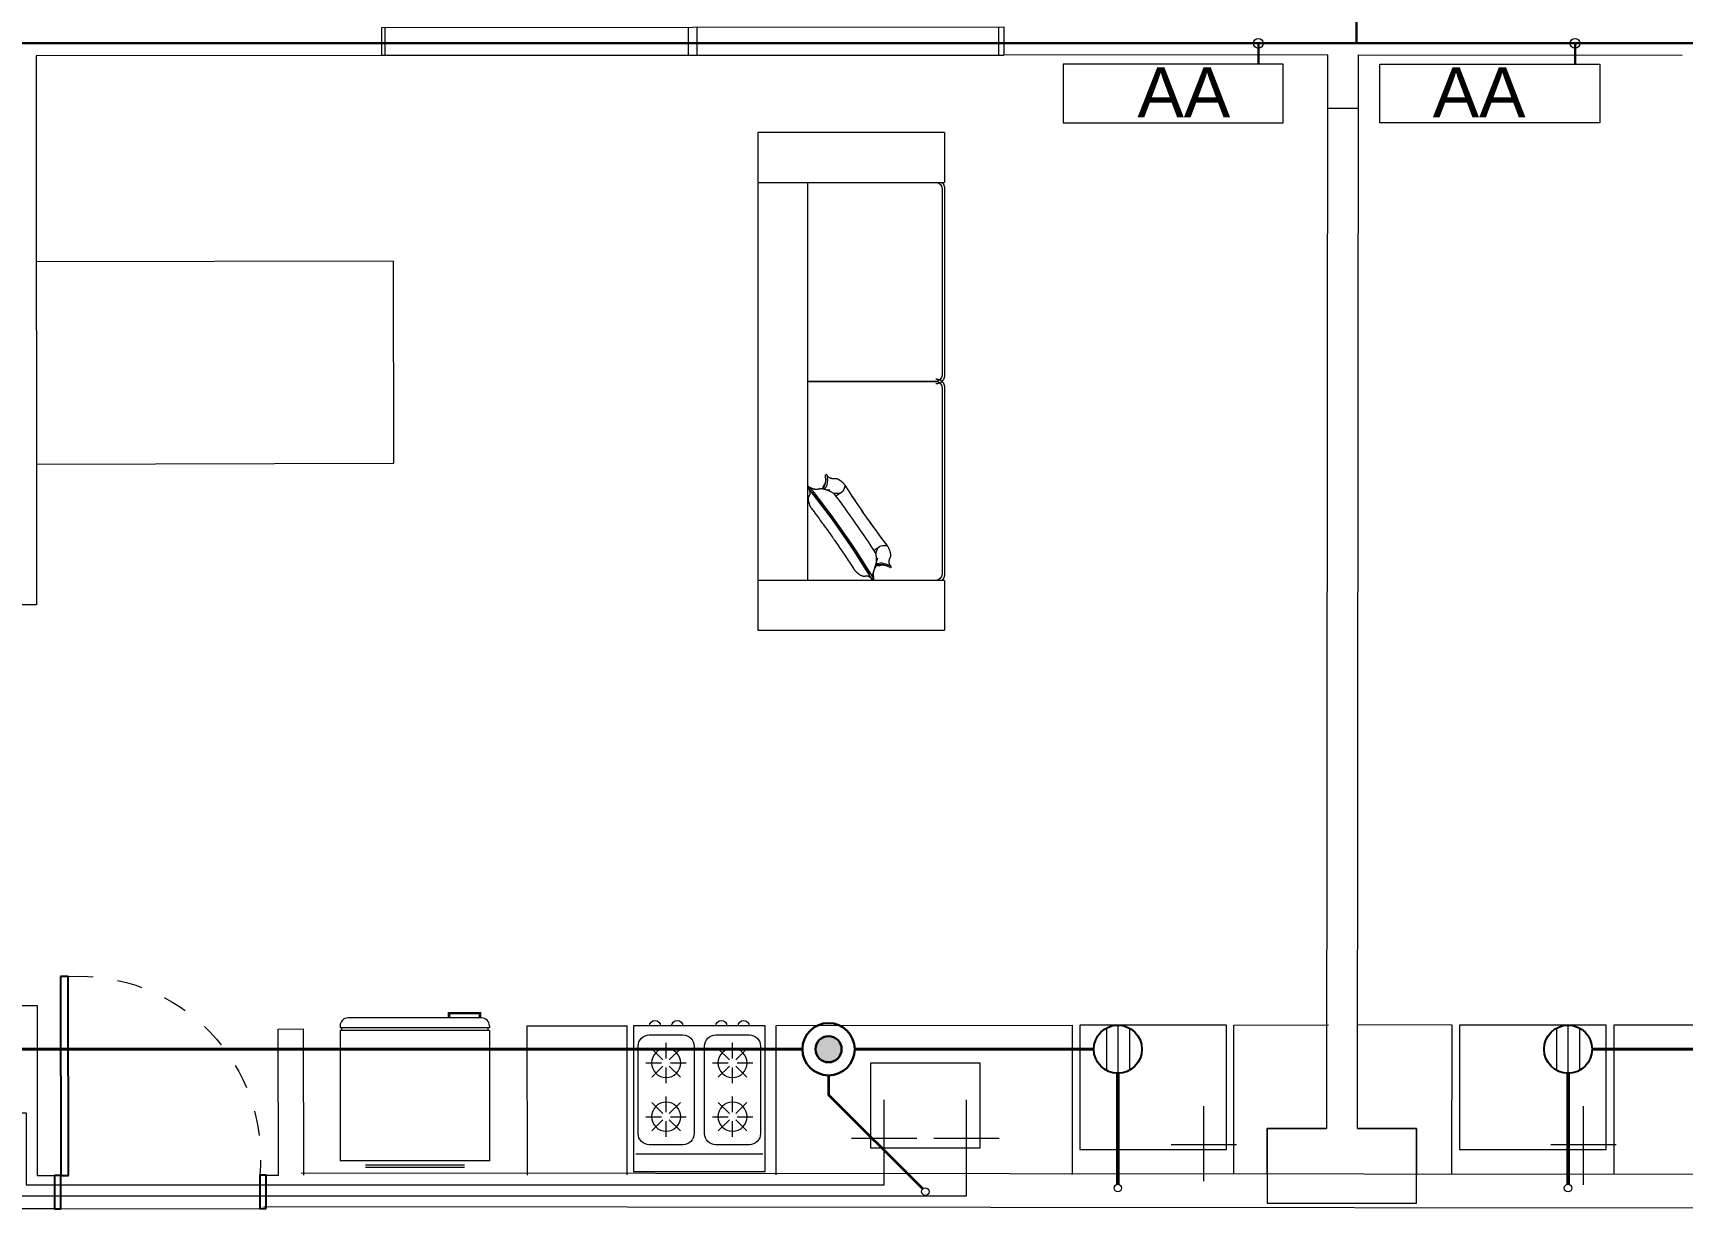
# Model space of a CAD drawing. Header units: millimetres. Extents: x 539 to 842, y -453 to -96.
# Drawn here: x 806.79 to 813.41, y -317.12 to -312.39 of the extents above; entities that cross this region are included whole.
import ezdxf

# ---------------------------------------------------------------- set-up
doc = ezdxf.new("R2010")
doc.units = ezdxf.units.MM
doc.header["$LTSCALE"] = 0.1
for name, pattern in [('ACAD_ISO02W100', [15, 12, -3]), ('CONTINUA', [0]), ('HIDDEN', [0.375, 0.25, -0.125]), ('Trazo', [0.00635, 0.003175, -0.003175])]:
    doc.linetypes.add(name, pattern=pattern)
doc.layers.get('0').update_dxf_attribs({"lineweight": 5})
for name, color, linetype, lineweight in [('00-Agua Caliente', 1, 'Continuous', 20), ('00-Agua Fria', 5, 'ACAD_ISO02W100', 20), ('A-DOOR', 7, 'Continuous', 5), ('A-DOOR-FRAM', 7, 'Continuous', 5), ('Arq-Equipamiento', 250, 'Continuous', 5), ('Lavarropa', 7, 'HIDDEN', 5), ('MUEBLES', 250, 'Continuous', 5)]:
    doc.layers.add(name, color=color, linetype=linetype, lineweight=lineweight)
doc.layers.add('00-Primario', color=7, linetype='Continuous', true_color=0xff2400)
doc.layers.add('00-Secundario', color=24, linetype='Continuous')
doc.layers.add('A-DOOR-HDLN', color=5, linetype='Trazo', lineweight=5, true_color=0x0000ff)
doc.styles.get("Standard").update_dxf_attribs({"font": 'arial.ttf'})

# ---------------------------------------------------------------- blocks, each defined once
blk = doc.blocks.new('Doors_Sliding_Milgard_Aluminum-Series_2-Panels - PV 2_50 X 2_10-2402500-1-TORRE-ARQ-PB')
at = {"layer": 'A-DOOR', "color": 8}
for p, q in [((1.1916, 0.078), (-1.3084, 0.078)), ((-1.3084, 0.078), (-1.3084, -0.0347)), ((-1.3084, 0.078), (1.1916, 0.078)), ((1.1916, -0.0347), (1.1916, 0.078)), ((-1.3084, -0.0347), (1.1916, -0.0347)), ((0.3474, -0.1382), (0.3914, -0.1128)), ((0.3474, -0.1382), (0.3914, -0.1636)), ((0.5315, -0.1382), (0.3474, -0.1382))]:
    blk.add_line(p, q, dxfattribs=at)
at = {"layer": 'A-DOOR-FRAM', "color": 8}
for p, q in [((-1.2952, 0.078), (-1.2952, -0.0347)), ((-0.0758, 0.078), (-0.0758, -0.0347)), ((-0.0409, 0.078), (-0.0409, -0.0347)), ((1.1709, 0.078), (1.1709, -0.0347))]:
    blk.add_line(p, q, dxfattribs=at)
blk = doc.blocks.new('Family7 - Puerta OBLAK - Acceso-2885777-1-TORRE-ARQ-PB')
at = {"layer": 'A-DOOR', "color": 8, "lineweight": 25}
for p, q in [((-0.425, -0.0668), (-0.425, 0.0668)), ((-0.425, 0.0668), (-0.4, 0.0668)), ((-0.4, 0.0668), (-0.4, -0.0668)), ((0.4, -0.0668), (0.4, 0.0668)), ((0.4, 0.0668), (0.425, 0.0668)), ((0.425, 0.0668), (0.425, -0.0668)), ((-0.4, -0.0668), (-0.425, -0.0668)), ((-0.4, -0.0667), (-0.3693, -0.0667)), ((-0.4, -0.8667), (-0.4, -0.0667)), ((-0.3693, -0.0667), (-0.3693, -0.8667)), ((0.425, -0.0668), (0.4, -0.0668)), ((-0.3693, -0.8667), (-0.4, -0.8667))]:
    blk.add_line(p, q, dxfattribs=at)
at = {"layer": 'A-DOOR-HDLN', "color": 8}
blk.add_arc((-0.3269, -0.1376), 0.7303, 266.67006, 5.56979, dxfattribs=at)
blk = doc.blocks.new('Cocina 51cm')
at = {"layer": 'MUEBLES', "color": 8}
for p, q in [((-0.255, -0.036), (0, -0.036)), ((0, -0.036), (0.255, -0.036)), ((-0.1908, -0.1273), (-0.1462, -0.1718)), ((-0.1335, -0.1035), (-0.1335, -0.1666)), ((-0.0762, -0.1273), (-0.1207, -0.1718)), ((0.0762, -0.1273), (0.1207, -0.1718)), ((0.1335, -0.1035), (0.1335, -0.1666)), ((0.1908, -0.1273), (0.1462, -0.1718)), ((-0.2145, -0.1846), (-0.1515, -0.1846)), ((-0.1462, -0.1973), (-0.1908, -0.2419)), ((-0.1207, -0.1973), (-0.0762, -0.2419)), ((-0.1154, -0.1846), (-0.0524, -0.1846)), ((0.0524, -0.1846), (0.1154, -0.1846)), ((0.1207, -0.1973), (0.0762, -0.2419)), ((0.1462, -0.1973), (0.1908, -0.2419)), ((0.1515, -0.1846), (0.2145, -0.1846)), ((-0.1335, -0.2026), (-0.1335, -0.2656)), ((0.1335, -0.2026), (0.1335, -0.2656)), ((-0.1335, -0.3196), (-0.1335, -0.3826)), ((0.1335, -0.3196), (0.1335, -0.3826)), ((-0.1908, -0.3433), (-0.1462, -0.3879)), ((-0.0762, -0.3433), (-0.1207, -0.3879)), ((0.0762, -0.3433), (0.1207, -0.3879)), ((0.1908, -0.3433), (0.1462, -0.3879)), ((-0.2145, -0.4006), (-0.1515, -0.4006)), ((-0.1462, -0.4134), (-0.1908, -0.4579)), ((-0.1335, -0.4187), (-0.1335, -0.4817)), ((-0.1207, -0.4134), (-0.0762, -0.4579)), ((-0.1154, -0.4006), (-0.0524, -0.4006)), ((0.0524, -0.4006), (0.1154, -0.4006)), ((0.1207, -0.4134), (0.0762, -0.4579)), ((0.1335, -0.4187), (0.1335, -0.4817)), ((0.1462, -0.4134), (0.1908, -0.4579)), ((0.1515, -0.4006), (0.2145, -0.4006))]:
    blk.add_line(p, q, dxfattribs=at)
blk.add_lwpolyline([(-0.265, 0.036), (0.265, 0.036), (0.265, -0.5492), (-0.265, -0.5492)], close=True, dxfattribs=at)
for points in [[(-0.201, -0.5132), (-0.0659, -0.5132, 0.414214), (-0.0209, -0.4682), (-0.0209, -0.117, 0.414214), (-0.0659, -0.072), (-0.201, -0.072, 0.414214), (-0.246, -0.117), (-0.246, -0.4682, 0.414214)], [(0.0659, -0.5132), (0.201, -0.5132, 0.414214), (0.246, -0.4682), (0.246, -0.117, 0.414214), (0.201, -0.072), (0.0659, -0.072, 0.414214), (0.0209, -0.117), (0.0209, -0.4682, 0.414214)]]:
    blk.add_lwpolyline(points, format="xyb", close=True, dxfattribs=at)
for centre in [(-0.1335, -0.1846), (0.1335, -0.1846), (-0.1335, -0.4006), (0.1335, -0.4006)]:
    blk.add_circle(centre, 0.0585, dxfattribs=at)
for centre in [(-0.1782, -0.5492), (-0.0887, -0.5492), (0.0887, -0.5492), (0.1782, -0.5492)]:
    blk.add_arc(centre, 0.0225, 180, 0, dxfattribs=at)
blk = doc.blocks.new('A$C2F886EFE')
at = {"layer": 'MUEBLES', "color": 8}
for p, q in [((0, 0.0718), (0, 0.5968)), ((0, 0.5968), (0.6, 0.5968)), ((0.0997, 0.6227), (0.4982, 0.6227)), ((0.0997, 0.6134), (0.4982, 0.6134)), ((0.6, 0.0718), (0.6, 0.5968)), ((0, 0.0718), (0.6, 0.0718)), ((0.0059, 0.0618), (0.0059, 0.0718)), ((0.5941, 0.0618), (0.5941, 0.0718)), ((0, 0.0618), (0.6, 0.0618)), ((0, 0.0533), (0, 0.0618)), ((0.0315, 0.0218), (0.5685, 0.0218)), ((0.0343, 0.0218), (0.0343, 0)), ((0.0401, 0.0218), (0.0401, 0.0059)), ((0.0401, 0.0059), (0.1586, 0.0059)), ((0.1586, 0.0218), (0.1586, 0.0059)), ((0.1645, 0.0218), (0.1645, 0)), ((0.6, 0.0533), (0.6, 0.0618)), ((0.1645, 0), (0.0343, 0))]:
    blk.add_line(p, q, dxfattribs=at)
for centre, start, end in [((0.0315, 0.0533), 180, 270), ((0.5685, 0.0533), 270, 0)]:
    blk.add_arc(centre, 0.0315, start, end, dxfattribs=at)
blk = doc.blocks.new('Vibro_Leather_Designer_Sofa_16294 - Vibro_Leather_Designer_Sofa_16294-2750828-2-TORRE-ARQ- PB _-2_14_')
at = {"layer": 'MUEBLES'}
for p, q in [((-1, -0.725), (-1, 0)), ((-1, 0), (1, 0)), ((-0.8, 0), (-0.8, -0.725)), ((-0.8, 0), (-0.8, -0.2)), ((0.8, -0.2), (0.8, 0)), ((0.8, -0.725), (0.8, 0)), ((1, 0), (1, -0.725)), ((-0.775, -0.2), (-0.8, -0.2)), ((0.4234, -0.2), (-0.775, -0.2)), ((0, -0.2), (0, -0.715)), ((0, -0.715), (0, -0.2)), ((0.4282, -0.2651), (0.3966, -0.2744)), ((0.4233, -0.2036), (0.4328, -0.2272)), ((0.775, -0.2), (0.4247, -0.2)), ((0.4609, -0.2556), (0.461, -0.2555)), ((0.8, -0.2), (0.775, -0.2)), ((0.376, -0.2764), (0.3843, -0.2817)), ((0.4376, -0.2889), (0.4375, -0.2891)), ((0.446, -0.3359), (0.46, -0.3159)), ((0.7342, -0.447), (0.7342, -0.4468)), ((0.7716, -0.4633), (0.7959, -0.4645)), ((0.6785, -0.4675), (0.6638, -0.4884)), ((0.7108, -0.4803), (0.7107, -0.4804)), ((0.735, -0.5269), (0.7436, -0.5339)), ((0.7364, -0.4807), (0.7385, -0.5138)), ((-1, -0.75), (-1, -0.725)), ((-0.8, -0.725), (-0.8, -0.75)), ((0.8, -0.75), (0.8, -0.725)), ((1, -0.725), (1, -0.75)), ((-1, -0.75), (-0.8, -0.75)), ((-0.775, -0.74), (-0.025, -0.74)), ((-0.775, -0.74), (-0.025, -0.74)), ((-0.775, -0.75), (-0.025, -0.75)), ((0.025, -0.74), (0.775, -0.74)), ((0.025, -0.74), (0.775, -0.74)), ((0.025, -0.75), (0.775, -0.75)), ((0.8, -0.75), (1, -0.75))]:
    blk.add_line(p, q, dxfattribs=at)
at = {"layer": 'MUEBLES', "flags": 128}
for points in [[(0.432, -0.2587), (0.4307, -0.2618), (0.4202, -0.2691), (0.403, -0.2727), (0.3758, -0.2714)], [(0.7958, -0.4595), (0.6772, -0.3844), (0.5556, -0.2998), (0.4401, -0.2117), (0.4281, -0.202)], [(0.4376, -0.2889), (0.4367, -0.2769), (0.4364, -0.2761)], [(0.7108, -0.4803), (0.7225, -0.477), (0.7751, -0.4615)], [(0.7484, -0.5323), (0.737, -0.504), (0.7359, -0.4857), (0.7405, -0.4754)], [(-0.025, -0.75), (-0.0236, -0.75), (-0.0222, -0.7499), (-0.0208, -0.7497), (-0.0194, -0.7496), (-0.018, -0.7493), (-0.0167, -0.749), (-0.0153, -0.7486), (-0.014, -0.7482), (-0.0127, -0.7478), (-0.0114, -0.7472), (-0.0101, -0.7467), (-0.0088, -0.746), (-0.0076, -0.7454), (-0.0064, -0.7447), (-0.0052, -0.7439), (-0.0041, -0.7431), (-0.003, -0.7422), (-0.0019, -0.7413), (-0.0009, -0.7404), (0.0001, -0.7394), (0.0011, -0.7384), (0.002, -0.7373), (0.0028, -0.7362), (0.0037, -0.7351), (0.0045, -0.7339), (0.0052, -0.7327), (0.0059, -0.7315), (0.0065, -0.7302), (0.0071, -0.729), (0.0076, -0.7277), (0.0081, -0.7264), (0.0085, -0.725), (0.0089, -0.7237), (0.0092, -0.7223), (0.0095, -0.7209), (0.0097, -0.7196), (0.0099, -0.7182), (0.01, -0.7168), (0.01, -0.7154), (0.01, -0.715)], [(-0.01, -0.715), (-0.01, -0.7164), (-0.0099, -0.7178), (-0.0097, -0.7192), (-0.0096, -0.7206), (-0.0093, -0.722), (-0.009, -0.7233), (-0.0086, -0.7247), (-0.0082, -0.726), (-0.0078, -0.7273), (-0.0072, -0.7286), (-0.0067, -0.7299), (-0.006, -0.7312), (-0.0054, -0.7324), (-0.0047, -0.7336), (-0.0039, -0.7348), (-0.0031, -0.7359), (-0.0022, -0.737), (-0.0013, -0.7381), (-0.0004, -0.7391), (0.0006, -0.7401), (0.0016, -0.7411), (0.0027, -0.742), (0.0038, -0.7428), (0.0049, -0.7437), (0.0061, -0.7445), (0.0073, -0.7452), (0.0085, -0.7459), (0.0098, -0.7465), (0.011, -0.7471), (0.0123, -0.7476), (0.0136, -0.7481), (0.015, -0.7485), (0.0163, -0.7489), (0.0177, -0.7492), (0.0191, -0.7495), (0.0204, -0.7497), (0.0218, -0.7499), (0.0232, -0.75), (0.0246, -0.75), (0.025, -0.75)], [(-0.7994, -0.7401), (-0.7984, -0.7411), (-0.7973, -0.742), (-0.7962, -0.7428), (-0.7951, -0.7437), (-0.7939, -0.7445), (-0.7927, -0.7452), (-0.7915, -0.7459), (-0.7902, -0.7465), (-0.789, -0.7471), (-0.7877, -0.7476), (-0.7864, -0.7481), (-0.785, -0.7485), (-0.7837, -0.7489), (-0.7823, -0.7492), (-0.7809, -0.7495), (-0.7796, -0.7497), (-0.7782, -0.7499), (-0.7768, -0.75), (-0.7754, -0.75), (-0.775, -0.75)], [(0.775, -0.75), (0.7764, -0.75), (0.7778, -0.7499), (0.7792, -0.7497), (0.7806, -0.7496), (0.782, -0.7493), (0.7833, -0.749), (0.7847, -0.7486), (0.786, -0.7482), (0.7873, -0.7478), (0.7886, -0.7472), (0.7899, -0.7467), (0.7912, -0.746), (0.7924, -0.7454), (0.7936, -0.7447), (0.7948, -0.7439), (0.7959, -0.7431), (0.797, -0.7422), (0.7981, -0.7413), (0.7991, -0.7404)]]:
    blk.add_lwpolyline(points, dxfattribs=at)
at = {"layer": 'MUEBLES'}
for centre, start, end in [((-0.775, -0.715), 180, 270), ((-0.775, -0.715), 180, 270), ((-0.025, -0.715), 270, 360), ((-0.025, -0.715), 270, 360), ((0.025, -0.715), 180, 270), ((0.025, -0.715), 180, 270), ((0.775, -0.715), 270, 0), ((0.775, -0.715), 270, 0)]:
    blk.add_arc(centre, 0.025, start, end, dxfattribs=at)
for centre, major_axis, start_param, end_param in [((0.676, -0.2393), (-0.5365, 0.3757), 1.225735, 1.915857), ((0.6792, -0.2347), (-0.5365, 0.3757), 1.258755, 1.881351), ((0.7085, -0.1928), (-0.5775, 0.4044), 1.358079, 1.455316), ((0.7085, -0.1928), (-0.5775, 0.4044), 1.45533, 1.469499), ((0.7085, -0.1928), (-0.5775, 0.4044), 1.469507, 1.562106), ((-0.1021, 0.1104), (-0.5365, 0.3757), 2.796532, 3.143157), ((-0.1315, 0.0685), (-0.5775, 0.4044), 2.928875, 3.35431), ((-0.1315, 0.0685), (-0.5775, 0.4044), 2.928875, 3.24288), ((0.6466, -0.2812), (-0.5775, 0.4044), 1.358079, 1.783514), ((-0.1315, 0.0685), (-0.5775, 0.4044), 3.247951, 3.35431), ((0.6466, -0.2812), (-0.5775, 0.4044), 1.358079, 1.783514), ((0.7085, -0.1928), (-0.5775, 0.4044), 1.562123, 1.579473), ((0.7085, -0.1928), (-0.5775, 0.4044), 1.579486, 1.672084), ((0.4632, -0.5431), (-0.5775, 0.4044), 4.6111, 4.925107), ((0.4632, -0.5431), (-0.5775, 0.4044), 4.499671, 4.925107), ((0.7085, -0.1928), (-0.5775, 0.4044), 1.672097, 1.686267), ((0.7085, -0.1928), (-0.5775, 0.4044), 1.686278, 1.783514), ((0.4632, -0.5431), (-0.5775, 0.4044), 4.499671, 4.61075), ((1.2413, -0.8928), (-0.5775, 0.4044), 6.070468, 6.495903), ((1.2413, -0.8928), (-0.5775, 0.4044), 6.181896, 6.495903), ((1.2413, -0.8928), (-0.5775, 0.4044), 6.070468, 6.176827), ((1.2707, -0.8509), (-0.5365, 0.3757), 6.281621, 6.628246)]:
    blk.add_ellipse(centre, major_axis=major_axis, ratio=0.190809, start_param=start_param, end_param=end_param, dxfattribs=at)
for points, knots in [([(0.4322, -0.2608), (0.4318, -0.2609), (0.4307, -0.2612), (0.429, -0.2615), (0.4273, -0.2619), (0.4258, -0.2622), (0.4248, -0.2624), (0.4242, -0.2626), (0.4238, -0.2627), (0.4234, -0.2628), (0.4229, -0.263), (0.4219, -0.2634), (0.4205, -0.264), (0.4188, -0.265), (0.4171, -0.2662), (0.4154, -0.2674), (0.4136, -0.2687), (0.412, -0.2697), (0.4108, -0.2704), (0.4098, -0.2709), (0.4089, -0.2713), (0.4077, -0.2717), (0.4055, -0.2724), (0.4032, -0.2729), (0.4008, -0.2731), (0.3996, -0.2731), (0.3989, -0.2732), (0.3988, -0.2732)], [-0.5129294, -0.5129294, -0.5129294, -0.5129294, -0.5, -0.4821429, -0.4642857, -0.4464286, -0.4375, -0.4330357, -0.4285714, -0.4241071, -0.4196429, -0.4107143, -0.3928571, -0.375, -0.3571429, -0.3392857, -0.3214286, -0.3035714, -0.2946429, -0.2857143, -0.2767857, -0.2678571, -0.25, -0.2142857, -0.1964286, -0.1785714, -0.1756867, -0.1756867, -0.1756867, -0.1756867]), ([(0.427, -0.2085), (0.4268, -0.2083), (0.4263, -0.2078), (0.4258, -0.2071), (0.4253, -0.2066), (0.425, -0.2062), (0.4248, -0.2058), (0.4245, -0.2055), (0.4244, -0.2053), (0.4242, -0.2051), (0.424, -0.2048), (0.4239, -0.2045), (0.4237, -0.2042), (0.4235, -0.204), (0.4234, -0.2038), (0.4233, -0.2036), (0.4233, -0.2035), (0.4232, -0.2034), (0.4231, -0.2032), (0.423, -0.203), (0.4229, -0.2027), (0.4228, -0.2024), (0.4226, -0.202), (0.4225, -0.2016), (0.4225, -0.2014), (0.4225, -0.2011), (0.4225, -0.2008), (0.4226, -0.2005), (0.4227, -0.2002), (0.4229, -0.2), (0.4232, -0.1998), (0.4234, -0.1997), (0.4237, -0.1997), (0.4239, -0.1997), (0.4242, -0.1997), (0.4245, -0.1998), (0.4249, -0.1999), (0.4251, -0.2001), (0.4253, -0.2002), (0.4254, -0.2002), (0.4255, -0.2003), (0.4256, -0.2003), (0.4258, -0.2004), (0.426, -0.2005), (0.4262, -0.2006), (0.4265, -0.2008), (0.4267, -0.201), (0.427, -0.2012), (0.4271, -0.2013), (0.4272, -0.2013)], [0, 0, 0, 0, 0.0555556, 0.1111111, 0.1388889, 0.1666667, 0.1944444, 0.2083333, 0.2222222, 0.2361111, 0.25, 0.2777778, 0.2916667, 0.3055556, 0.3194444, 0.3263889, 0.3333333, 0.3402778, 0.3472222, 0.3611111, 0.375, 0.3888889, 0.4166667, 0.4305556, 0.4444444, 0.4583333, 0.4722222, 0.4861111, 0.5, 0.5138889, 0.5277778, 0.5416667, 0.5555556, 0.5694444, 0.5833333, 0.6111111, 0.625, 0.6388889, 0.6527778, 0.6597222, 0.6666667, 0.6736111, 0.6805556, 0.6944444, 0.7083333, 0.7222222, 0.75, 0.7638889, 0.7777778, 0.7777778, 0.7777778, 0.7777778]), ([(0.4493, -0.3035), (0.4481, -0.3014), (0.4462, -0.2981), (0.4441, -0.294), (0.4429, -0.2916), (0.4421, -0.2898), (0.4412, -0.288), (0.4402, -0.2857), (0.4392, -0.2834), (0.4383, -0.281), (0.4376, -0.2792), (0.437, -0.2776), (0.4366, -0.2764), (0.4363, -0.2758), (0.4361, -0.2753), (0.436, -0.2748), (0.4358, -0.2741), (0.4354, -0.2729), (0.4349, -0.2713), (0.4343, -0.2694), (0.4336, -0.2668), (0.433, -0.2642), (0.4324, -0.2618), (0.4322, -0.2606), (0.4321, -0.2599), (0.4319, -0.2592), (0.4318, -0.2584), (0.4316, -0.2569), (0.4315, -0.2551), (0.4316, -0.253), (0.4318, -0.2507), (0.4323, -0.2485), (0.4328, -0.2461), (0.4333, -0.2441), (0.4335, -0.2428), (0.4337, -0.242), (0.4337, -0.2414), (0.4338, -0.2409), (0.4339, -0.2401), (0.4341, -0.2388), (0.4342, -0.237), (0.4343, -0.2348), (0.4342, -0.2318), (0.4338, -0.2288), (0.4332, -0.2258), (0.4326, -0.2234), (0.4319, -0.2211), (0.431, -0.2181), (0.4292, -0.2133), (0.4278, -0.21), (0.427, -0.2085)], [0, 0, 0, 0, 0.083333, 0.125, 0.145833, 0.166667, 0.1875, 0.208333, 0.25, 0.270833, 0.291667, 0.3125, 0.322917, 0.328125, 0.333333, 0.338542, 0.34375, 0.354167, 0.375, 0.395833, 0.416667, 0.458333, 0.479167, 0.489583, 0.494792, 0.5, 0.510417, 0.520833, 0.541667, 0.5625, 0.583333, 0.604167, 0.625, 0.645833, 0.65625, 0.661458, 0.666667, 0.671875, 0.677083, 0.6875, 0.708333, 0.729167, 0.75, 0.791667, 0.8125, 0.833333, 0.854167, 0.875, 0.916667, 1, 1, 1, 1]), ([(0.4281, -0.202), (0.4282, -0.2021), (0.4284, -0.2023), (0.4289, -0.2027), (0.4295, -0.2032), (0.43, -0.2037), (0.4302, -0.204)], [0.8406351, 0.8406351, 0.8406351, 0.8406351, 0.8611111, 0.8888889, 0.9444444, 1, 1, 1, 1]), ([(0.4306, -0.2042), (0.4312, -0.2045), (0.4327, -0.2052), (0.4349, -0.206), (0.4369, -0.2067), (0.4384, -0.2071), (0.4397, -0.2074), (0.4406, -0.2076), (0.4412, -0.2077), (0.4416, -0.2078), (0.442, -0.2079), (0.4425, -0.208), (0.4434, -0.2081), (0.4445, -0.2084), (0.4459, -0.2086), (0.4477, -0.2089), (0.4497, -0.209), (0.4516, -0.2088), (0.4527, -0.2086), (0.4536, -0.2084), (0.4545, -0.2081), (0.4556, -0.2077), (0.4571, -0.207), (0.4589, -0.206), (0.4605, -0.205), (0.462, -0.2041), (0.4635, -0.2033), (0.4646, -0.2028), (0.4654, -0.2025), (0.4658, -0.2024), (0.4661, -0.2023), (0.4664, -0.2022), (0.4668, -0.2022), (0.4676, -0.202), (0.4687, -0.2019), (0.4701, -0.2018), (0.4721, -0.2018), (0.4743, -0.2019), (0.4766, -0.2021), (0.4784, -0.2023), (0.48, -0.2025), (0.482, -0.2029), (0.4839, -0.2033), (0.4857, -0.2039), (0.4871, -0.2043), (0.4882, -0.2046), (0.4891, -0.2049), (0.4898, -0.2052), (0.4906, -0.2054), (0.4915, -0.2057), (0.4932, -0.2063), (0.4955, -0.2072), (0.4981, -0.2084), (0.5008, -0.2096), (0.5035, -0.2109), (0.507, -0.2127), (0.5096, -0.2141), (0.5112, -0.2151)], [0.0060984, 0.0060984, 0.0060984, 0.0060984, 0.0357143, 0.0714286, 0.0892857, 0.1071429, 0.125, 0.1339286, 0.1383929, 0.1428571, 0.1473214, 0.1517857, 0.1607143, 0.1785714, 0.1964286, 0.2142857, 0.25, 0.2678571, 0.2767857, 0.2857143, 0.2946429, 0.3035714, 0.3214286, 0.3392857, 0.3571429, 0.375, 0.3928571, 0.4107143, 0.4196429, 0.4241071, 0.4285714, 0.4330357, 0.4375, 0.4464286, 0.4642857, 0.4821429, 0.5, 0.5357143, 0.5535714, 0.5714286, 0.5892857, 0.6071429, 0.6428571, 0.6607143, 0.6785714, 0.6964286, 0.7053571, 0.7142857, 0.7232143, 0.7321429, 0.75, 0.7857143, 0.8214286, 0.8571429, 0.8928571, 0.9285714, 1, 1, 1, 1]), ([(0.3723, -0.2731), (0.3723, -0.2731), (0.3723, -0.2733), (0.3724, -0.2735), (0.3726, -0.2738), (0.3729, -0.2741), (0.3731, -0.2743), (0.3733, -0.2744), (0.3734, -0.2745), (0.3735, -0.2746), (0.3736, -0.2747), (0.3737, -0.2748), (0.3738, -0.2749), (0.374, -0.2751), (0.3743, -0.2753), (0.3746, -0.2755), (0.3748, -0.2757), (0.375, -0.2758), (0.3752, -0.276), (0.3755, -0.2762), (0.3759, -0.2764), (0.3763, -0.2766), (0.3769, -0.277), (0.3776, -0.2773), (0.3782, -0.2776), (0.3785, -0.2778)], [-0.4444444, -0.4444444, -0.4444444, -0.4444444, -0.4305556, -0.4166667, -0.3888889, -0.375, -0.3611111, -0.3472222, -0.3402778, -0.3333333, -0.3263889, -0.3194444, -0.3055556, -0.2916667, -0.2777778, -0.25, -0.2361111, -0.2222222, -0.2083333, -0.1944444, -0.1666667, -0.1388889, -0.1111111, -0.0555556, 0, 0, 0, 0]), ([(0.3785, -0.2778), (0.3807, -0.2793), (0.3832, -0.2818), (0.3853, -0.2851), (0.3863, -0.287), (0.3869, -0.2886), (0.3876, -0.2902), (0.3884, -0.2924), (0.3891, -0.2947), (0.3897, -0.2971), (0.3901, -0.299), (0.3903, -0.3007), (0.3905, -0.3019), (0.3905, -0.3026), (0.3906, -0.3031), (0.3906, -0.3036), (0.3907, -0.3043), (0.3907, -0.3055), (0.3905, -0.3074), (0.3904, -0.3095), (0.3902, -0.3115), (0.3901, -0.3134), (0.3902, -0.3151), (0.3903, -0.3165), (0.3905, -0.3175), (0.3907, -0.3182), (0.3909, -0.3187), (0.3911, -0.3192), (0.3914, -0.3201), (0.3923, -0.3218), (0.3934, -0.3238), (0.3947, -0.3258), (0.3957, -0.3273), (0.3966, -0.3285), (0.3971, -0.3294), (0.3974, -0.3299), (0.3977, -0.3302), (0.3979, -0.3306), (0.3982, -0.331), (0.3988, -0.3319), (0.3996, -0.333), (0.4007, -0.3343), (0.4022, -0.336), (0.4037, -0.3377), (0.4053, -0.3394), (0.4065, -0.3406), (0.4077, -0.3419), (0.4093, -0.3435), (0.4122, -0.3462), (0.4149, -0.3486), (0.4167, -0.3501)], [-1, -1, -1, -1, -0.916667, -0.875, -0.854167, -0.833333, -0.8125, -0.791667, -0.75, -0.729167, -0.708333, -0.6875, -0.677083, -0.671875, -0.666667, -0.661458, -0.65625, -0.645833, -0.625, -0.604167, -0.583333, -0.5625, -0.541667, -0.520833, -0.510417, -0.5, -0.494792, -0.489583, -0.479167, -0.458333, -0.416667, -0.395833, -0.375, -0.354167, -0.34375, -0.338542, -0.333333, -0.328125, -0.322917, -0.3125, -0.291667, -0.270833, -0.25, -0.208333, -0.1875, -0.166667, -0.145833, -0.125, -0.083333, 0, 0, 0, 0]), ([(0.3956, -0.2734), (0.3955, -0.2735), (0.3952, -0.2735), (0.3946, -0.2736), (0.3937, -0.2737), (0.393, -0.2737), (0.3926, -0.2738)], [-0.14285714, -0.14285714, -0.14285714, -0.14285714, -0.13839286, -0.13392857, -0.125, -0.11269248, -0.11269248, -0.11269248, -0.11269248]), ([(0.755, -0.3858), (0.7566, -0.3871), (0.7588, -0.389), (0.7617, -0.3917), (0.7637, -0.3937), (0.7658, -0.3958), (0.7679, -0.398), (0.7695, -0.3998), (0.7706, -0.4012), (0.7712, -0.4019), (0.7717, -0.4025), (0.7721, -0.4031), (0.7727, -0.4039), (0.7735, -0.4049), (0.7744, -0.406), (0.7756, -0.4076), (0.7767, -0.4093), (0.7777, -0.411), (0.7783, -0.4123), (0.7789, -0.4137), (0.7797, -0.4156), (0.7804, -0.4175), (0.7812, -0.4195), (0.7817, -0.4209), (0.782, -0.4221), (0.7823, -0.423), (0.7824, -0.4235), (0.7825, -0.4239), (0.7826, -0.4242), (0.7826, -0.4247), (0.7827, -0.4256), (0.7827, -0.4269), (0.7825, -0.4286), (0.7822, -0.4304), (0.7818, -0.4322), (0.7814, -0.4341), (0.7812, -0.4356), (0.7811, -0.4368), (0.7811, -0.4377), (0.7811, -0.4385), (0.7813, -0.4396), (0.7817, -0.4414), (0.7824, -0.4432), (0.7834, -0.445), (0.7842, -0.4462), (0.7849, -0.4473), (0.7853, -0.448), (0.7856, -0.4484), (0.7857, -0.4488), (0.7859, -0.4491), (0.7862, -0.4495), (0.7866, -0.4502), (0.7872, -0.4513), (0.7881, -0.4525), (0.7893, -0.454), (0.7908, -0.4558), (0.7921, -0.4571), (0.7928, -0.4577)], [-1, -1, -1, -1, -0.9285714, -0.8928571, -0.8571429, -0.8214286, -0.7857143, -0.75, -0.7321429, -0.7232143, -0.7142857, -0.7053571, -0.6964286, -0.6785714, -0.6607143, -0.6428571, -0.6071429, -0.5892857, -0.5714286, -0.5535714, -0.5357143, -0.5, -0.4821429, -0.4642857, -0.4464286, -0.4375, -0.4330357, -0.4285714, -0.4241071, -0.4196429, -0.4107143, -0.3928571, -0.375, -0.3571429, -0.3392857, -0.3214286, -0.3035714, -0.2946429, -0.2857143, -0.2767857, -0.2678571, -0.25, -0.2142857, -0.1964286, -0.1785714, -0.1607143, -0.1517857, -0.1473214, -0.1428571, -0.1383929, -0.1339286, -0.125, -0.1071429, -0.0892857, -0.0714286, -0.0357143, -0.0061272, -0.0061272, -0.0061272, -0.0061272]), ([(0.79, -0.4627), (0.7875, -0.4617), (0.7836, -0.4611), (0.7789, -0.4616), (0.7762, -0.4621), (0.7741, -0.4626), (0.772, -0.4631), (0.7692, -0.4638), (0.7663, -0.4646), (0.7634, -0.4654), (0.7612, -0.4661), (0.7594, -0.4667), (0.7581, -0.4671), (0.7573, -0.4674), (0.7568, -0.4676), (0.7562, -0.4678), (0.7555, -0.4682), (0.7542, -0.4688), (0.7523, -0.4697), (0.7502, -0.4709), (0.7481, -0.4721), (0.7462, -0.4731), (0.7443, -0.474), (0.7427, -0.4747), (0.7415, -0.4752), (0.7407, -0.4754), (0.74, -0.4756), (0.7394, -0.4757), (0.7382, -0.4759), (0.7359, -0.4763), (0.7331, -0.4766), (0.7304, -0.4767), (0.7283, -0.4767), (0.7266, -0.4768), (0.7254, -0.4769), (0.7247, -0.4769), (0.7242, -0.4769), (0.7237, -0.477), (0.723, -0.477), (0.7218, -0.4771), (0.7202, -0.4771), (0.7182, -0.4771), (0.7156, -0.4769), (0.713, -0.4767), (0.7104, -0.4765), (0.7085, -0.4763), (0.7065, -0.4762), (0.704, -0.4759), (0.6995, -0.4754), (0.6957, -0.4748), (0.6931, -0.4743)], [-1, -1, -1, -1, -0.916667, -0.875, -0.854167, -0.833333, -0.8125, -0.791667, -0.75, -0.729167, -0.708333, -0.6875, -0.677083, -0.671875, -0.666667, -0.661458, -0.65625, -0.645833, -0.625, -0.604167, -0.583333, -0.5625, -0.541667, -0.520833, -0.510417, -0.5, -0.494792, -0.489583, -0.479167, -0.458333, -0.416667, -0.395833, -0.375, -0.354167, -0.34375, -0.338542, -0.333333, -0.328125, -0.322917, -0.3125, -0.291667, -0.270833, -0.25, -0.208333, -0.1875, -0.166667, -0.145833, -0.125, -0.083333, 0, 0, 0, 0]), ([(0.7967, -0.4601), (0.7968, -0.4601), (0.7969, -0.4602), (0.7972, -0.4604), (0.7975, -0.4606), (0.7977, -0.4608), (0.7979, -0.461), (0.7981, -0.4611), (0.7982, -0.4612), (0.7983, -0.4613), (0.7983, -0.4614), (0.7985, -0.4615), (0.7986, -0.4616), (0.7989, -0.4618), (0.7991, -0.4621), (0.7993, -0.4624), (0.7995, -0.4626), (0.7995, -0.4628), (0.7994, -0.463), (0.7993, -0.4632), (0.7992, -0.4634), (0.7991, -0.4637), (0.7989, -0.4639), (0.7987, -0.4642), (0.7985, -0.4644), (0.7983, -0.4645), (0.7981, -0.4646), (0.7977, -0.4647), (0.7973, -0.4647), (0.7969, -0.4646), (0.7966, -0.4646), (0.7963, -0.4645), (0.7962, -0.4645), (0.796, -0.4645), (0.7959, -0.4645), (0.7957, -0.4645), (0.7955, -0.4644), (0.7952, -0.4644), (0.7949, -0.4643), (0.7945, -0.4642), (0.7942, -0.4641), (0.7939, -0.4641), (0.7937, -0.464), (0.7933, -0.4639), (0.7929, -0.4638), (0.7924, -0.4636), (0.7917, -0.4634), (0.7909, -0.4631), (0.7903, -0.4628), (0.79, -0.4627)], [-0.7777778, -0.7777778, -0.7777778, -0.7777778, -0.7638889, -0.75, -0.7222222, -0.7083333, -0.6944444, -0.6805556, -0.6736111, -0.6666667, -0.6597222, -0.6527778, -0.6388889, -0.625, -0.6111111, -0.5833333, -0.5694444, -0.5555556, -0.5416667, -0.5277778, -0.5138889, -0.5, -0.4861111, -0.4722222, -0.4583333, -0.4444444, -0.4305556, -0.4166667, -0.3888889, -0.375, -0.3611111, -0.3472222, -0.3402778, -0.3333333, -0.3263889, -0.3194444, -0.3055556, -0.2916667, -0.2777778, -0.25, -0.2361111, -0.2222222, -0.2083333, -0.1944444, -0.1666667, -0.1388889, -0.1111111, -0.0555556, 0, 0, 0, 0]), ([(0.795, -0.459), (0.7952, -0.4591), (0.7954, -0.4592), (0.7957, -0.4594), (0.7958, -0.4595)], [-0.88888889, -0.88888889, -0.88888889, -0.88888889, -0.86111111, -0.84063506, -0.84063506, -0.84063506, -0.84063506]), ([(0.7415, -0.5319), (0.7404, -0.531), (0.7377, -0.5296), (0.7333, -0.5285), (0.7305, -0.528), (0.7285, -0.5277), (0.7264, -0.5275), (0.7238, -0.5274), (0.7212, -0.5275), (0.7188, -0.5278), (0.717, -0.5281), (0.7156, -0.5286), (0.7146, -0.5289), (0.7141, -0.5291), (0.7136, -0.5293), (0.7132, -0.5294), (0.7126, -0.5297), (0.7116, -0.5302), (0.7101, -0.531), (0.7083, -0.532), (0.7065, -0.5328), (0.7048, -0.5335), (0.703, -0.534), (0.7014, -0.5342), (0.7002, -0.5343), (0.6994, -0.5343), (0.6988, -0.5343), (0.6982, -0.5343), (0.6972, -0.5342), (0.6952, -0.534), (0.6929, -0.5336), (0.6908, -0.5331), (0.6891, -0.5328), (0.6877, -0.5324), (0.6867, -0.5322), (0.6861, -0.532), (0.6857, -0.5319), (0.6852, -0.5318), (0.6847, -0.5316), (0.6836, -0.5313), (0.6822, -0.5309), (0.6806, -0.5304), (0.6785, -0.5296), (0.6765, -0.5288), (0.6745, -0.5279), (0.6729, -0.5272), (0.6713, -0.5265), (0.6691, -0.5255), (0.6654, -0.5236), (0.6624, -0.5219), (0.6605, -0.5208)], [-1, -1, -1, -1, -0.916667, -0.875, -0.854167, -0.833333, -0.8125, -0.791667, -0.75, -0.729167, -0.708333, -0.6875, -0.677083, -0.671875, -0.666667, -0.661458, -0.65625, -0.645833, -0.625, -0.604167, -0.583333, -0.5625, -0.541667, -0.520833, -0.510417, -0.5, -0.494792, -0.489583, -0.479167, -0.458333, -0.416667, -0.395833, -0.375, -0.354167, -0.34375, -0.338542, -0.333333, -0.328125, -0.322917, -0.3125, -0.291667, -0.270833, -0.25, -0.208333, -0.1875, -0.166667, -0.145833, -0.125, -0.083333, 0, 0, 0, 0]), ([(0.7398, -0.4769), (0.7398, -0.4771), (0.7399, -0.4778), (0.7401, -0.4792), (0.7402, -0.4809), (0.7403, -0.4823), (0.7403, -0.4833), (0.7402, -0.4838), (0.7402, -0.4842), (0.7402, -0.4846), (0.7401, -0.4852), (0.74, -0.4862), (0.7397, -0.4876), (0.7393, -0.4895), (0.7388, -0.4915), (0.7383, -0.4936), (0.7378, -0.4958), (0.7375, -0.4976), (0.7374, -0.4991), (0.7373, -0.5002), (0.7373, -0.5012), (0.7373, -0.5025), (0.7375, -0.5048), (0.7379, -0.5072), (0.7384, -0.5094), (0.7387, -0.5106), (0.7388, -0.5112), (0.7389, -0.5113)], [-0.5035297, -0.5035297, -0.5035297, -0.5035297, -0.5, -0.4821429, -0.4642857, -0.4464286, -0.4375, -0.4330357, -0.4285714, -0.4241071, -0.4196429, -0.4107143, -0.3928571, -0.375, -0.3571429, -0.3392857, -0.3214286, -0.3035714, -0.2946429, -0.2857143, -0.2767857, -0.2678571, -0.25, -0.2142857, -0.1964286, -0.1785714, -0.1750443, -0.1750443, -0.1750443, -0.1750443]), ([(0.7397, -0.5144), (0.7398, -0.5146), (0.7399, -0.5149), (0.7401, -0.5155), (0.7404, -0.5164), (0.7406, -0.5172), (0.7408, -0.5176)], [-0.14285714, -0.14285714, -0.14285714, -0.14285714, -0.13839286, -0.13392857, -0.125, -0.11084487, -0.11084487, -0.11084487, -0.11084487]), ([(0.7481, -0.5362), (0.748, -0.5362), (0.7478, -0.5362), (0.7475, -0.5362), (0.7472, -0.5361), (0.7469, -0.536), (0.7467, -0.5358), (0.7465, -0.5357), (0.7463, -0.5357), (0.7462, -0.5356), (0.7461, -0.5356), (0.746, -0.5355), (0.7458, -0.5354), (0.7456, -0.5353), (0.7453, -0.5351), (0.745, -0.5349), (0.7447, -0.5347), (0.7445, -0.5346), (0.7443, -0.5344), (0.7441, -0.5342), (0.7437, -0.534), (0.7434, -0.5337), (0.7429, -0.5332), (0.7422, -0.5327), (0.7417, -0.5322), (0.7415, -0.5319)], [-0.4444444, -0.4444444, -0.4444444, -0.4444444, -0.4305556, -0.4166667, -0.3888889, -0.375, -0.3611111, -0.3472222, -0.3402778, -0.3333333, -0.3263889, -0.3194444, -0.3055556, -0.2916667, -0.2777778, -0.25, -0.2361111, -0.2222222, -0.2083333, -0.1944444, -0.1666667, -0.1388889, -0.1111111, -0.0555556, 0, 0, 0, 0]), ([(0.7473, -0.5306), (0.7474, -0.5306), (0.7475, -0.5308), (0.7477, -0.5311), (0.7479, -0.5314), (0.7481, -0.5317), (0.7482, -0.5319), (0.7483, -0.5321), (0.7484, -0.5323), (0.7484, -0.5324), (0.7485, -0.5324)], [-0.7777778, -0.7777778, -0.7777778, -0.7777778, -0.7638889, -0.75, -0.7222222, -0.7083333, -0.6944444, -0.6805556, -0.6736111, -0.6666667, -0.6666667, -0.6666667, -0.6666667])]:
    blk.add_open_spline(points, degree=3, knots=knots, dxfattribs=at)
blk = doc.blocks.new('T1-1 P-2020')
at = {"color": 8, "lineweight": 5}
for p, q in [((4103.6559, 1288.522), (4102.2657, 1288.5206)), ((4102.2657, 1288.5206), (4102.2679, 1286.3151)), ((4107.4561, 1288.5258), (4106.1559, 1288.5245)), ((4107.4563, 1288.5259), (4107.452, 1284.2099)), ((4107.577, 1284.2098), (4107.5813, 1288.5258)), ((4107.5813, 1288.5258), (4108.8815, 1288.5245)), ((4107.5813, 1288.3099), (4107.4561, 1288.31)), ((4103.7007, 1287.6959), (4102.2666, 1287.6931)), ((4103.7007, 1287.6959), (4103.7023, 1286.882)), ((4103.7024, 1286.882), (4102.2682, 1286.8792)), ((4102.2679, 1286.3151), (4102.0979, 1286.3149)), ((4101.9402, 1284.7042), (4102.2702, 1284.7046)), ((4102.2702, 1284.7046), (4102.2709, 1284.0206)), ((4103.2396, 1284.6095), (4103.3396, 1284.6097)), ((4103.2407, 1284.0215), (4103.2396, 1284.6095)), ((4103.3396, 1284.6097), (4103.3407, 1284.0216)), ((4104.2395, 1284.6225), (4104.64, 1284.6229)), ((4104.2407, 1284.0225), (4104.2395, 1284.6225)), ((4104.64, 1284.6232), (4104.6406, 1284.0232)), ((4105.24, 1284.6238), (4106.43, 1284.6247)), ((4105.2406, 1284.0238), (4105.24, 1284.6238)), ((4106.43, 1284.6247), (4106.4306, 1284.0247)), ((4107.08, 1284.6254), (4107.46, 1284.6258)), ((4107.0806, 1284.0254), (4107.08, 1284.6254)), ((4107.9574, 1284.6254), (4107.5774, 1284.6258)), ((4107.9568, 1284.0254), (4107.9574, 1284.6254)), ((4108.6074, 1284.6247), (4108.6068, 1284.0247)), ((4109.7974, 1284.6238), (4108.6074, 1284.6247)), ((4106.06, 1284.4724), (4105.62, 1284.4719)), ((4105.62, 1284.4719), (4105.62, 1284.1319)), ((4106.06, 1284.1324), (4106.06, 1284.4724)), ((4107.2145, 1284.2101), (4107.2142, 1283.9101)), ((4107.2143, 1284.0261), (4107.2145, 1284.2101)), ((4107.452, 1284.2099), (4107.2145, 1284.2101)), ((4107.2145, 1284.2101), (4107.452, 1284.2099)), ((4107.8145, 1284.2095), (4107.577, 1284.2098)), ((4107.577, 1284.2098), (4107.8145, 1284.2095)), ((4107.8142, 1283.9095), (4107.8145, 1284.2095)), ((4107.8145, 1284.2095), (4107.8143, 1284.0255)), ((4105.62, 1284.1319), (4106.06, 1284.1324)), ((4102.2709, 1284.0206), (4102.3402, 1284.0206)), ((4103.1902, 1284.0215), (4103.2407, 1284.0215)), ((4111.6967, 1284.0216), (4103.332, 1284.03)), ((4107.2142, 1283.9101), (4107.8142, 1283.9095)), ((4102.271, 1283.8871), (4101.1378, 1283.8859)), ((4102.3403, 1283.8871), (4102.271, 1283.8871)), ((4102.3653, 1283.8872), (4103.1653, 1283.888)), ((4103.1813, 1283.8967), (4111.8471, 1283.888))]:
    blk.add_line(p, q, dxfattribs=at)
at = {"layer": 'Lavarropa', "color": 8, "linetype": 'CONTINUA', "lineweight": 13}
for points in [[(4107.0512, 1284.6247), (4106.4612, 1284.6247), (4106.4612, 1284.1247), (4107.0512, 1284.1247)], [(4108.5771, 1284.6247), (4107.9871, 1284.6247), (4107.9871, 1284.1247), (4108.5771, 1284.1247)]]:
    blk.add_lwpolyline(points, close=True, dxfattribs=at)
at = {"color": 8, "lineweight": 5}
for name, p, xscale, rotation in [('Doors_Sliding_Milgard_Aluminum-Series_2-Panels - PV 2_50 X 2_10-2402500-1-TORRE-ARQ-PB', (4104.9642, 1288.6013), -1.000000000000005, 180.0572957258981), ('Vibro_Leather_Designer_Sofa_16294 - Vibro_Leather_Designer_Sofa_16294-2750828-2-TORRE-ARQ- PB _-2_14_', (4105.1674, 1287.2125), -1.000000000000005, 90), ('Family7 - Puerta OBLAK - Acceso-2885777-1-TORRE-ARQ-PB', (4102.7653, 1283.9543), -1, 180.0572957129355), ('Cocina 51cm', (4104.9318, 1284.0724), -1, 180)]:
    blk.add_blockref(name, p, dxfattribs=dict(at, xscale=xscale, rotation=rotation))
at = {"color": 8, "lineweight": 5, "rotation": 180}
blk.add_blockref('A$C2F886EFE', (4104.0879, 1284.6759), dxfattribs=at)

msp = doc.modelspace()

# ---------------------------------------------------------------- hatches: boundary and pattern name
at = {"layer": '00-Primario', "lineweight": 100}
msp.add_hatch(color=256, dxfattribs=at).paths.add_polyline_path([(810.0367, -316.4739, 1), (809.9315, -316.4739, 1)])

# ---------------------------------------------------------------- linework, layer by layer
at = {"layer": '00-Agua Caliente', "color": 1, "linetype": 'Continuous', "lineweight": 20}
for p, q in [((810.5385, -317.063), (810.5385, -316.677)), ((810.6693, -316.8325), (810.4076, -316.8325))]:
    msp.add_line(p, q, dxfattribs=at)
at = {"layer": '00-Agua Caliente', "linetype": 'CONTINUA'}
msp.add_lwpolyline([(806.707, -316.753), (806.707, -317.063), (810.5385, -317.063)], dxfattribs=at)
at = {"layer": '00-Agua Fria', "color": 5, "linetype": 'Continuous', "lineweight": 20}
for p, q in [((810.2078, -317.0187), (810.2078, -316.677)), ((811.4923, -317.0037), (811.4923, -316.7026)), ((813.0183, -317.0187), (813.0183, -316.7026)), ((810.3387, -316.8325), (810.0769, -316.8325)), ((811.6232, -316.858), (811.3614, -316.858)), ((813.1491, -316.858), (812.8874, -316.858))]:
    msp.add_line(p, q, dxfattribs=at)
at = {"layer": '00-Agua Fria', "ltscale": 3}
for points in [[(805.7784, -316.7295), (806.7595, -316.7295), (806.7595, -317.0187), (810.2078, -317.0187)], [(818.3247, -316.7295), (817.3437, -316.7295), (817.3437, -317.0187), (813.0183, -317.0187)]]:
    msp.add_lwpolyline(points, dxfattribs=at)
at = {"layer": '00-Primario', "lineweight": 40}
for points in [[(809.879, -316.4739), (806.3135, -316.4739)], [(810.0892, -316.4739), (811.0501, -316.4739)], [(814.014, -316.4739), (813.0531, -316.4739)]]:
    msp.add_lwpolyline(points, dxfattribs=at)
at = {"layer": '00-Primario', "lineweight": 35}
for points in [[(809.9841, -316.579), (809.9841, -316.6574)], [(810.3625, -317.0358), (809.9841, -316.6574)]]:
    msp.add_lwpolyline(points, dxfattribs=at)
at = {"layer": '00-Primario', "lineweight": 30}
for radius in [0.1051, 0.0526]:
    msp.add_circle((809.9841, -316.4739), radius, dxfattribs=at)
at = {"layer": '00-Primario', "linetype": 'Continuous', "lineweight": 20}
msp.add_circle((810.3732, -317.0465), 0.0151, dxfattribs=at)
at = {"layer": '00-Secundario', "lineweight": 15}
for p, q in [((811.1012, -316.3884), (811.1012, -316.5586)), ((811.1472, -316.3768), (811.1472, -316.5702)), ((811.1932, -316.3884), (811.1932, -316.5586)), ((812.91, -316.3884), (812.91, -316.5586)), ((812.956, -316.3768), (812.956, -316.5702)), ((813.002, -316.3884), (813.002, -316.5586))]:
    msp.add_line(p, q, dxfattribs=at)
at = {"layer": '00-Secundario', "lineweight": 30}
for points in [[(812.1055, -312.324), (812.1055, -312.4306)], [(811.4712, -312.4306), (806.7407, -312.4306)], [(811.4712, -312.4306), (813.3081, -312.4306)], [(811.7117, -312.5146), (811.7117, -312.4306)], [(812.9844, -312.5146), (812.9844, -312.4306)], [(813.3081, -312.4306), (817.3543, -312.4306)]]:
    msp.add_lwpolyline(points, dxfattribs=at)
at = {"layer": '00-Secundario', "lineweight": 50}
for points in [[(811.1468, -317.017), (811.1468, -316.5706)], [(812.9564, -317.017), (812.9564, -316.5706)]]:
    msp.add_lwpolyline(points, dxfattribs=at)
at = {"layer": '00-Secundario', "linetype": 'CONTINUA', "lineweight": 20}
for centre in [(811.7117, -312.4306), (812.9844, -312.4306)]:
    msp.add_circle(centre, 0.02, dxfattribs=at)
at = {"layer": '00-Secundario', "lineweight": 25}
for centre in [(811.1468, -316.4739), (812.9564, -316.4739)]:
    msp.add_circle(centre, 0.0967, dxfattribs=at)
at = {"layer": '00-Secundario', "linetype": 'Continuous', "lineweight": 20}
for centre in [(811.1468, -317.0321), (812.9564, -317.0321)]:
    msp.add_circle(centre, 0.0151, dxfattribs=at)
at = {"layer": 'Arq-Equipamiento', "color": 8, "linetype": 'CONTINUA', "lineweight": 13}
for points in [[(810.9266, -312.7501), (811.8117, -312.7501), (811.8117, -312.5146), (810.9266, -312.5146)], [(813.0844, -312.7501), (812.1993, -312.7501), (812.1993, -312.5146), (813.0844, -312.5146)]]:
    msp.add_lwpolyline(points, close=True, dxfattribs=at)

# ---------------------------------------------------------------- block references
at = {"color": 2}
msp.add_blockref('T1-1 P-2020', (-3295.4671, -1601.0022), dxfattribs=at)

# ---------------------------------------------------------------- texts
at = {"color": 8, "char_height": 0.2}
for insert, attachment_point in [((811.5984, -312.5277), 3), ((812.4126, -312.5277), 1)]:
    msp.add_mtext_dynamic_manual_height_columns('AA', width=1, gutter_width=12.5, heights=[0], dxfattribs=dict(at, insert=insert, attachment_point=attachment_point))

doc.saveas('drawing.dxf')
